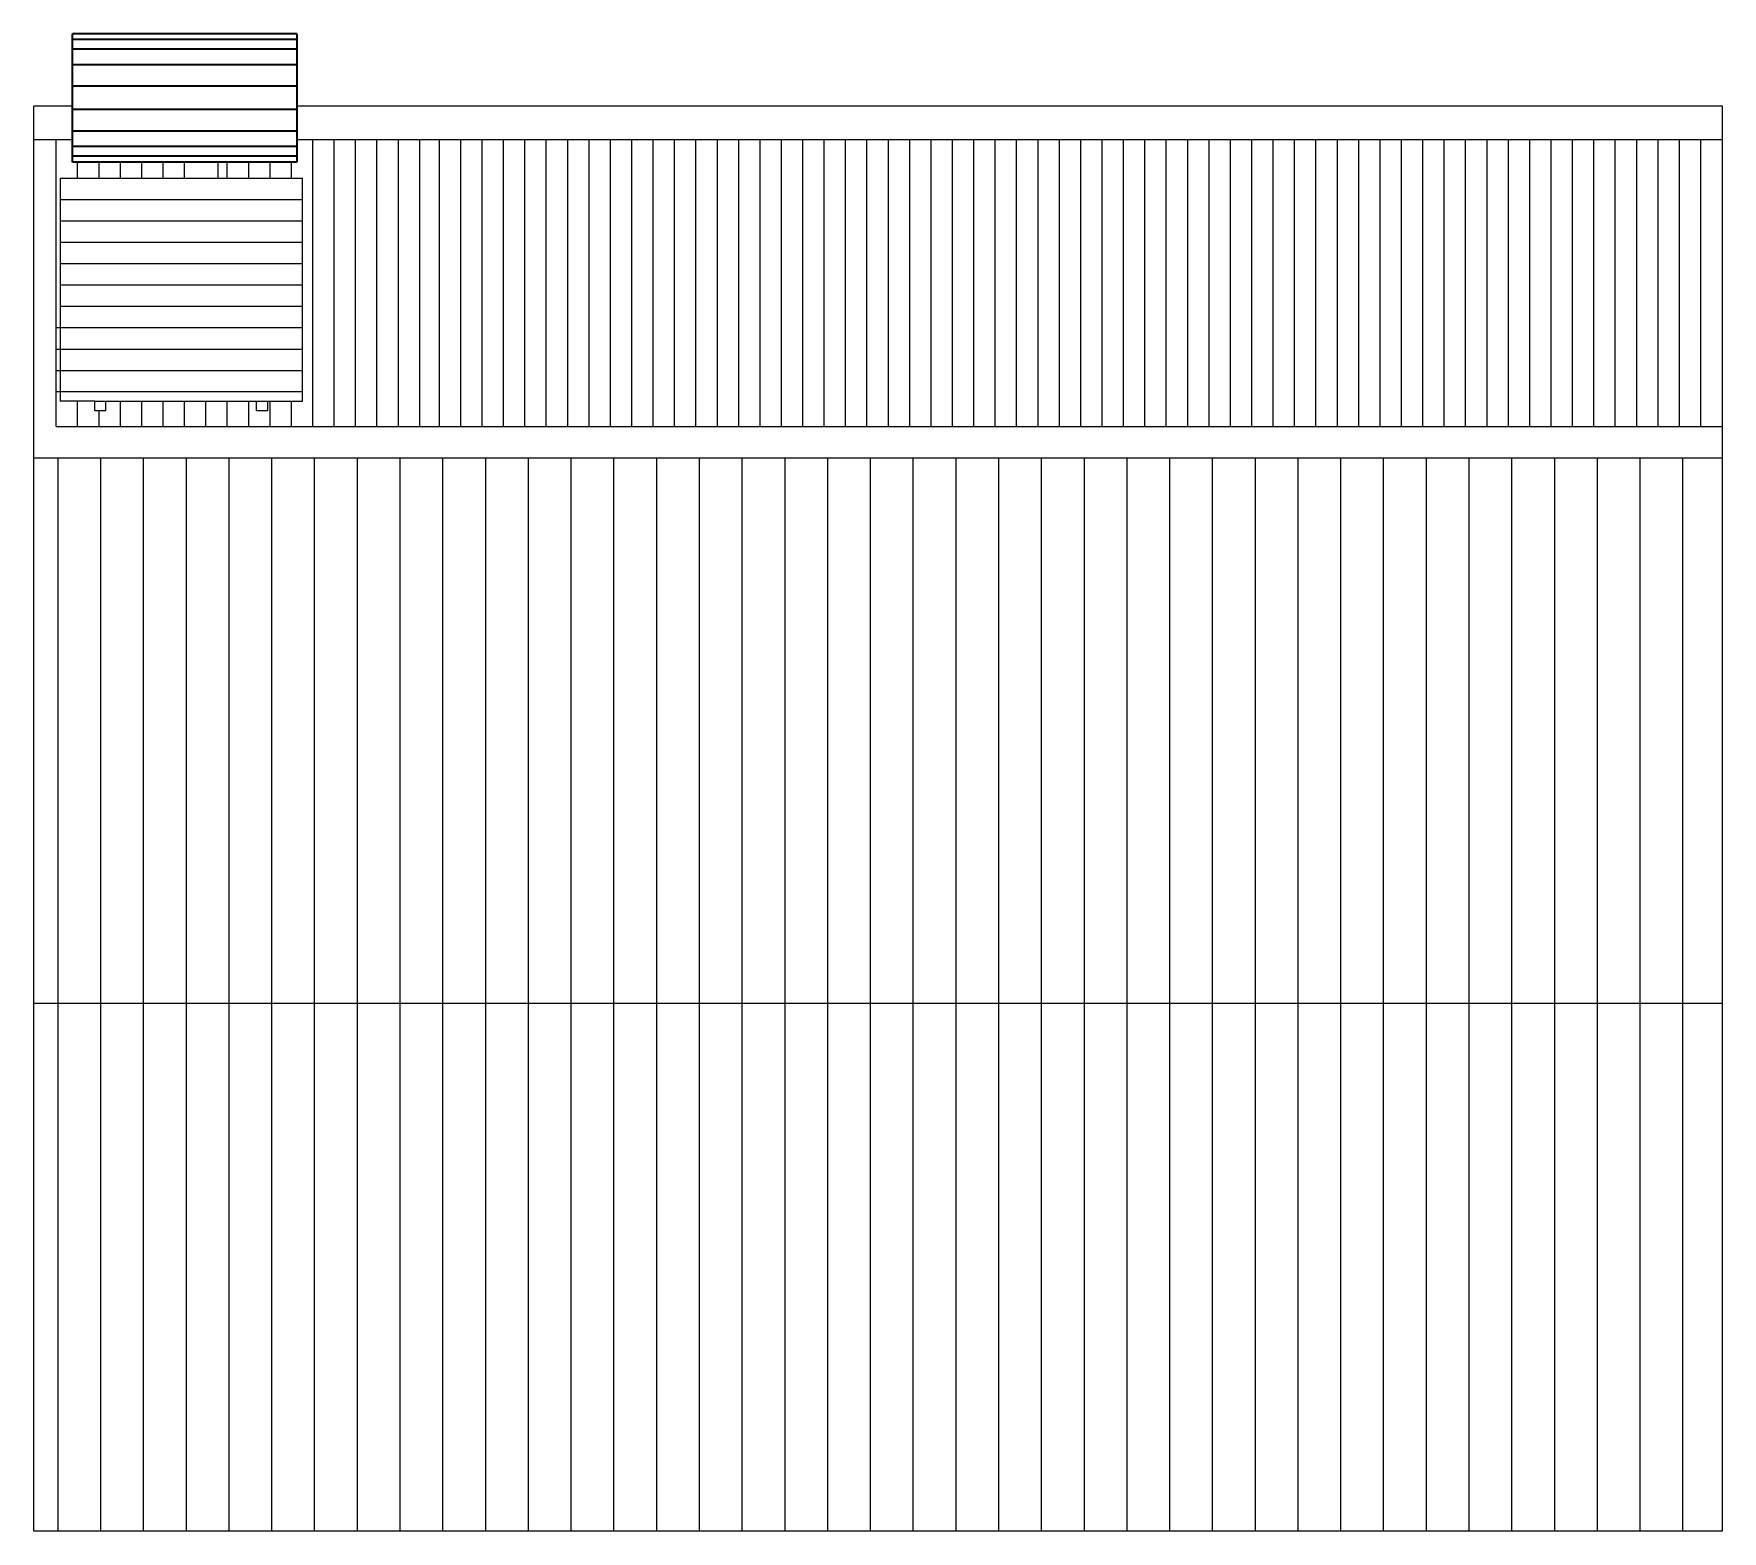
# Model space of a CAD drawing. Header units: millimetres. Extents: x -6628 to -2914, y 892 to 2793.
# Drawn here: x -6628 to -5895, y 911 to 1562 of the extents above; entities that cross this region are included whole.
import ezdxf

# ---------------------------------------------------------------- set-up
doc = ezdxf.new("R2010")
doc.units = ezdxf.units.MM
for name, color, linetype, lineweight in [('A-ANNO-SYMB', 3, 'Continuous', 18), ('A-ELEV-MBE1', 7, 'Continuous', 35), ('A-ELEV-MBE2', 4, 'Continuous', 25), ('A-ELEV-PATT', 8, 'Continuous', 18), ('A-FLOR-PATT', 8, 'Continuous', 18)]:
    doc.layers.add(name, color=color, linetype=linetype, lineweight=lineweight)

msp = doc.modelspace()

# ---------------------------------------------------------------- hatches: boundary and pattern name
at = {"layer": 'A-ELEV-PATT'}
h = msp.add_hatch(dxfattribs=at)
h.set_pattern_fill('LINE', color=0, scale=5.85311, angle=90, style=0)
h.set_pattern_definition([(90, (-60175.795, 1835.562), (-18.5836245, 6e-15), [])])
h.paths.add_polyline_path([(-5894.546, 1377.849), (-6628.336, 1377.849), (-6628.336, 1140.759), (-5894.546, 1140.759)])
h.paths.add_polyline_path([(-5894.546, 1140.759), (-6628.336, 1140.759), (-6628.336, 911.121), (-5894.546, 911.121)])

# ---------------------------------------------------------------- linework, layer by layer
at = {"color": 0}
for p, q in [((-6511.551, 1499.323), (-6616.908, 1499.323)), ((-6616.908, 1499.323), (-6616.908, 1402.433)), ((-6511.551, 1402.433), (-6511.551, 1499.323)), ((-6601.849, 1402.433), (-6616.908, 1402.433)), ((-6601.849, 1398.282), (-6601.849, 1402.433)), ((-6601.849, 1402.433), (-6596.972, 1402.433)), ((-6596.972, 1398.282), (-6596.972, 1402.433)), ((-6596.972, 1402.433), (-6511.551, 1402.433)), ((-6531.487, 1398.282), (-6531.487, 1402.433)), ((-6531.487, 1402.433), (-6526.609, 1402.433)), ((-6526.609, 1398.282), (-6526.609, 1402.433)), ((-6596.972, 1398.282), (-6601.849, 1398.282)), ((-6526.609, 1398.282), (-6531.487, 1398.282))]:
    msp.add_line(p, q, dxfattribs=at)
at = {"layer": 'A-ANNO-SYMB', "color": 0}
for points in [[(-6628.336, 911.121), (-6628.336, 1391.506)], [(-6618.566, 1391.506), (-5894.546, 1391.506), (-5894.546, 911.121)]]:
    msp.add_lwpolyline(points, dxfattribs=at)
at = {"layer": 'A-ELEV-MBE1', "color": 0}
for p, q in [((-6513.992, 1562.201), (-6611.544, 1562.201)), ((-6611.544, 1506.381), (-6611.544, 1562.201)), ((-6513.992, 1559.664), (-6611.544, 1559.664)), ((-6513.992, 1562.201), (-6513.992, 1506.381)), ((-6513.992, 1555.435), (-6611.544, 1555.435)), ((-6513.992, 1548.67), (-6611.544, 1548.67)), ((-6513.992, 1539.367), (-6611.544, 1539.367)), ((-6513.992, 1529.215), (-6611.544, 1529.215)), ((-6513.992, 1519.912), (-6611.544, 1519.912)), ((-6513.992, 1513.147), (-6611.544, 1513.147)), ((-6513.992, 1508.918), (-6611.544, 1508.918)), ((-6513.992, 1506.381), (-6611.544, 1506.381))]:
    msp.add_line(p, q, dxfattribs=at)
at = {"layer": 'A-ELEV-MBE2', "color": 0}
for p, q in [((-6628.336, 1516.256), (-6611.544, 1516.256)), ((-6513.992, 1516.256), (-5894.546, 1516.256)), ((-6628.336, 1377.849), (-5894.546, 1377.849)), ((-5894.546, 911.121), (-6628.336, 911.121))]:
    msp.add_line(p, q, dxfattribs=at)
for points in [[(-6628.336, 1391.506), (-6628.336, 1530.889), (-6611.544, 1530.889)], [(-6513.992, 1530.889), (-5894.546, 1530.889), (-5894.546, 1391.506)]]:
    msp.add_lwpolyline(points, dxfattribs=at)
at = {"layer": 'A-ELEV-PATT', "color": 0}
msp.add_line((-6628.336, 1140.759), (-5894.546, 1140.759), dxfattribs=at)
at = {"layer": 'A-FLOR-PATT', "color": 0, "linetype": 'Continuous'}
for p, q in [((-6618.566, 1391.506), (-6618.566, 1516.256)), ((-6507.063, 1391.506), (-6507.063, 1516.256)), ((-6497.771, 1391.506), (-6497.771, 1516.256)), ((-6488.479, 1391.506), (-6488.479, 1516.256)), ((-6479.187, 1391.506), (-6479.187, 1516.256)), ((-6469.895, 1391.506), (-6469.895, 1516.256)), ((-6460.603, 1391.506), (-6460.603, 1516.256)), ((-6452.06, 1391.505), (-6452.06, 1516.256)), ((-6442.768, 1391.505), (-6442.768, 1516.256)), ((-6433.476, 1391.505), (-6433.476, 1516.256)), ((-6424.184, 1391.505), (-6424.184, 1516.256)), ((-6414.893, 1391.505), (-6414.893, 1516.256)), ((-6405.601, 1391.505), (-6405.601, 1516.256)), ((-6396.309, 1391.505), (-6396.309, 1516.256)), ((-6387.017, 1391.505), (-6387.017, 1516.256)), ((-6377.725, 1391.505), (-6377.725, 1516.256)), ((-6368.433, 1391.505), (-6368.433, 1516.256)), ((-6359.141, 1391.505), (-6359.141, 1516.256)), ((-6349.849, 1391.505), (-6349.849, 1516.256)), ((-6340.557, 1391.505), (-6340.557, 1516.256)), ((-6331.265, 1391.505), (-6331.265, 1516.256)), ((-6321.974, 1391.505), (-6321.974, 1516.256)), ((-6312.682, 1391.506), (-6312.682, 1516.256)), ((-6303.39, 1391.506), (-6303.39, 1516.256)), ((-6294.098, 1391.506), (-6294.098, 1516.256)), ((-6284.806, 1391.506), (-6284.806, 1516.256)), ((-6275.514, 1391.506), (-6275.514, 1516.256)), ((-6266.222, 1391.506), (-6266.222, 1516.256)), ((-6256.93, 1391.506), (-6256.93, 1516.256)), ((-6247.638, 1391.506), (-6247.638, 1516.256)), ((-6238.346, 1391.506), (-6238.346, 1516.256)), ((-6229.054, 1391.506), (-6229.054, 1516.256)), ((-6219.763, 1391.506), (-6219.763, 1516.256)), ((-6210.471, 1391.506), (-6210.471, 1516.256)), ((-6201.179, 1391.506), (-6201.179, 1516.256)), ((-6191.887, 1391.506), (-6191.887, 1516.256)), ((-6182.595, 1391.506), (-6182.595, 1516.256)), ((-6173.303, 1391.506), (-6173.303, 1516.256)), ((-6164.011, 1391.506), (-6164.011, 1516.256)), ((-6154.719, 1391.506), (-6154.719, 1516.256)), ((-6145.427, 1391.506), (-6145.427, 1516.256)), ((-6136.135, 1391.506), (-6136.135, 1516.256)), ((-6126.843, 1391.506), (-6126.843, 1516.256)), ((-6117.552, 1391.506), (-6117.552, 1516.256)), ((-6108.26, 1391.506), (-6108.26, 1516.256)), ((-6098.968, 1391.506), (-6098.968, 1516.256)), ((-6089.676, 1391.506), (-6089.676, 1516.256)), ((-6080.384, 1391.506), (-6080.384, 1516.256)), ((-6071.092, 1391.506), (-6071.092, 1516.256)), ((-6061.8, 1391.506), (-6061.8, 1516.256)), ((-6052.508, 1391.506), (-6052.508, 1516.256)), ((-6043.216, 1391.506), (-6043.216, 1516.256)), ((-6033.924, 1391.506), (-6033.924, 1516.256)), ((-6024.632, 1391.506), (-6024.632, 1516.256)), ((-6015.341, 1391.506), (-6015.341, 1516.256)), ((-6006.049, 1391.506), (-6006.049, 1516.256)), ((-5996.757, 1391.506), (-5996.757, 1516.256)), ((-5987.465, 1391.506), (-5987.465, 1516.256)), ((-5978.173, 1391.506), (-5978.173, 1516.256)), ((-5968.881, 1391.506), (-5968.881, 1516.256)), ((-5959.589, 1391.506), (-5959.589, 1516.256)), ((-5950.297, 1391.506), (-5950.297, 1516.256)), ((-5941.005, 1391.506), (-5941.005, 1516.256)), ((-5931.713, 1391.506), (-5931.713, 1516.256)), ((-5922.421, 1391.506), (-5922.421, 1516.256)), ((-5913.13, 1391.506), (-5913.13, 1516.256)), ((-5903.838, 1391.506), (-5903.838, 1516.256)), ((-6609.274, 1499.323), (-6609.274, 1505.886)), ((-6599.982, 1499.323), (-6599.982, 1505.886)), ((-6590.69, 1499.323), (-6590.69, 1505.886)), ((-6581.398, 1499.323), (-6581.398, 1505.886)), ((-6572.106, 1499.323), (-6572.106, 1505.886)), ((-6562.814, 1499.323), (-6562.814, 1505.886)), ((-6548.159, 1499.323), (-6548.159, 1505.886)), ((-6544.23, 1499.323), (-6544.23, 1505.886)), ((-6534.939, 1499.323), (-6534.939, 1505.886)), ((-6525.647, 1499.323), (-6525.647, 1505.886)), ((-6516.355, 1499.323), (-6516.355, 1505.886)), ((-6511.551, 1499.323), (-6616.908, 1499.323)), ((-6511.551, 1490.031), (-6616.908, 1490.031)), ((-6511.551, 1480.739), (-6616.908, 1480.739)), ((-6511.551, 1471.448), (-6616.908, 1471.448)), ((-6511.551, 1462.156), (-6616.908, 1462.156)), ((-6511.551, 1452.864), (-6616.908, 1452.864)), ((-6511.551, 1443.572), (-6616.908, 1443.572)), ((-6511.551, 1434.28), (-6618.566, 1434.28)), ((-6511.55, 1424.988), (-6618.566, 1424.988)), ((-6511.55, 1415.696), (-6618.566, 1415.696)), ((-6511.551, 1406.484), (-6618.566, 1406.484)), ((-6609.274, 1391.506), (-6609.274, 1402.433)), ((-6590.69, 1391.506), (-6590.69, 1402.433)), ((-6581.398, 1391.506), (-6581.398, 1402.433)), ((-6572.106, 1391.506), (-6572.106, 1402.433)), ((-6562.814, 1391.506), (-6562.814, 1402.433)), ((-6553.522, 1391.506), (-6553.522, 1402.433)), ((-6544.23, 1391.506), (-6544.23, 1402.433)), ((-6534.939, 1391.506), (-6534.939, 1402.433)), ((-6525.647, 1391.506), (-6525.647, 1402.433)), ((-6516.355, 1391.506), (-6516.355, 1402.433)), ((-6599.982, 1391.506), (-6599.982, 1398.282))]:
    msp.add_line(p, q, dxfattribs=at)

doc.saveas('drawing.dxf')
